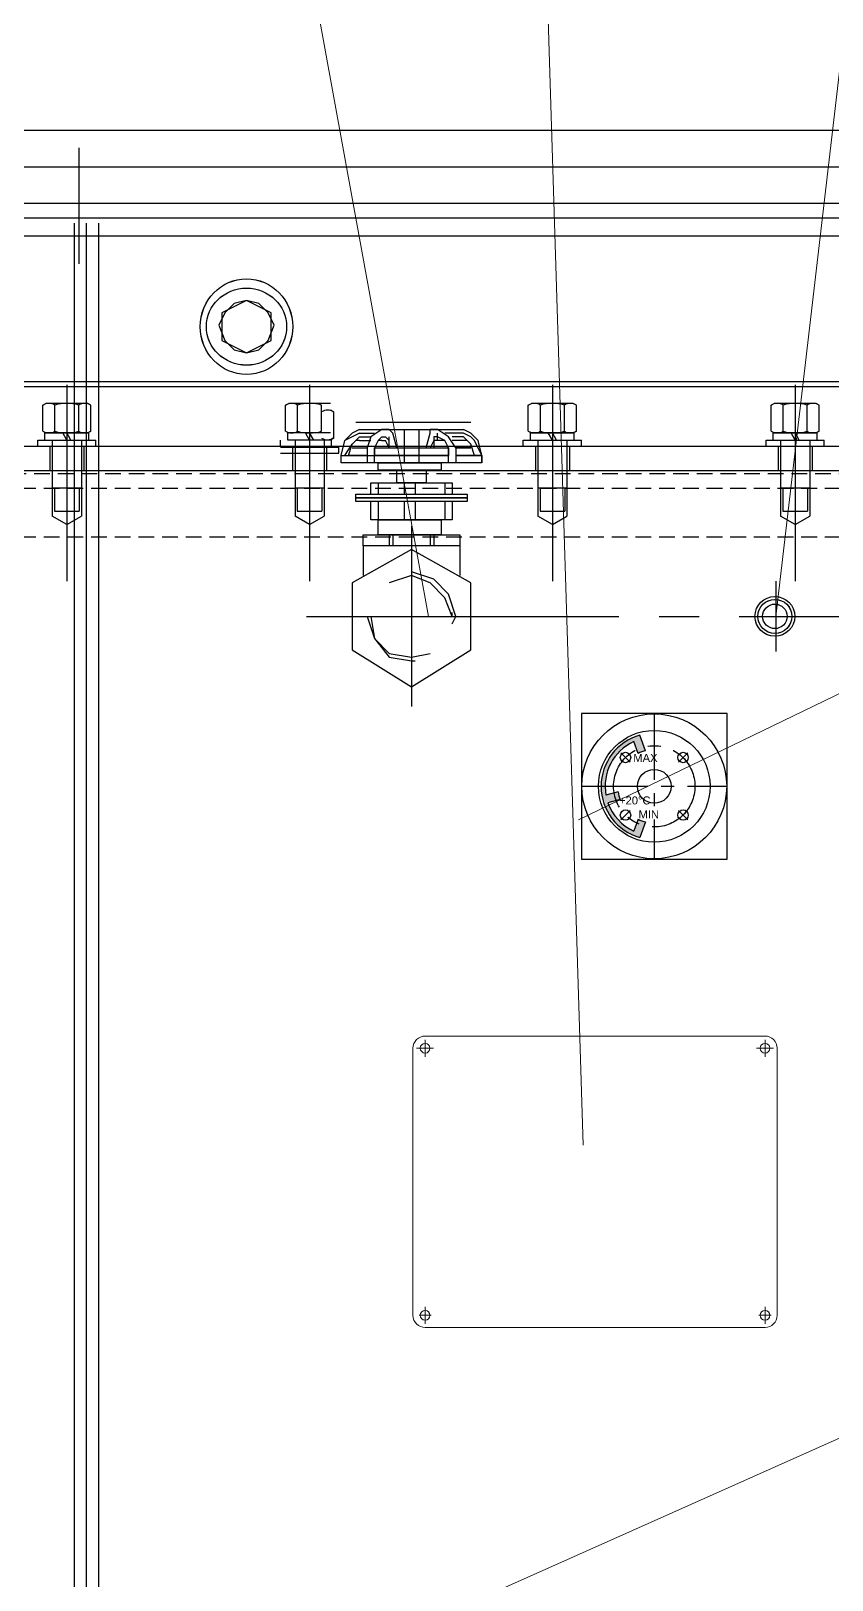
# Model space of a CAD drawing. Header units: millimetres. Extents: x 139713 to 150984, y -162976 to -156169.
# Drawn here: x 141975 to 142305, y -157937 to -157299 of the extents above; entities that cross this region are included whole.
import ezdxf

# ---------------------------------------------------------------- set-up
doc = ezdxf.new("R2010")
doc.units = ezdxf.units.MM
doc.header["$LTSCALE"] = 13
for name, pattern in [('CENTER', [50.8, 31.75, -6.35, 6.35, -6.35]), ('CENTER2', [1.125, 0.75, -0.125, 0.125, -0.125]), ('CENTERX2', [101.6, 63.5, -12.7, 12.7, -12.7]), ('DASHED', [0.75, 0.5, -0.25]), ('HIDDEN', [9.525, 6.35, -3.175])]:
    doc.linetypes.add(name, pattern=pattern)
doc.layers.get('0').update_dxf_attribs({"color": 1, "linetype": 'CENTER'})
for name, color, linetype in [('1', 4, 'Continuous'), ('2', 3, 'Continuous'), ('2细线层', 4, 'Continuous'), ('3中心线层', 1, 'CENTER'), ('4', 2, 'HIDDEN'), ('4虚线层', 6, 'DASHED'), ('粗实线', 4, 'Continuous')]:
    doc.layers.add(name, color=color, linetype=linetype)
doc.layers.add('标注、文本', color=3, linetype='Continuous', lineweight=25)
doc.layers.add('铁心', color=3, linetype='Continuous', lineweight=0)
doc.styles.add('Note Text (ANSI)', font='arial.ttf')

# ---------------------------------------------------------------- blocks, each defined once
blk = doc.blocks.new('A$C27D37FBA')
at = {"layer": '1', "color": 1, "linetype": 'CENTERX2', "lineweight": -3, "ltscale": 0.1}
for p, q in [((43.28, 74.34), (43.28, 0)), ((0, 37.17), (86.57, 37.17))]:
    blk.add_line(p, q, dxfattribs=at)
at = {"layer": '粗实线', "lineweight": 30}
for points in [[(21.92, 114.15), (18.86, 112.62), (15.81, 109.57)], [(21.92, 112.62), (18.86, 111.1), (15.81, 109.57)], [(21.92, 111.1), (20.39, 109.57), (18.86, 108.04)], [(21.92, 109.57), (20.39, 109.57), (18.86, 108.04)], [(34.13, 114.15), (31.07, 114.15), (26.5, 111.1), (24.97, 106.52)], [(31.07, 111.1), (29.55, 109.57), (28.02, 106.52)], [(31.07, 109.57), (29.55, 109.57), (28.02, 106.52)], [(34.13, 106.52), (34.13, 109.57), (32.6, 111.1)], [(34.13, 106.52), (32.6, 109.57)], [(37.18, 106.52), (35.65, 112.62), (34.13, 114.15)], [(34.13, 109.57), (34.13, 111.1)], [(49.39, 106.52), (50.92, 112.62), (50.92, 114.15)], [(53.97, 111.1), (52.44, 111.1), (52.44, 109.57), (52.44, 106.52)], [(53.97, 109.57), (52.44, 109.57)], [(61.6, 106.52), (58.55, 111.1), (53.97, 114.15)], [(58.55, 106.52), (57.02, 109.57), (53.97, 111.1)], [(58.55, 106.52), (57.02, 109.57), (53.97, 109.57)], [(70.76, 109.57), (67.71, 112.62), (64.65, 114.15)], [(69.23, 109.57), (67.71, 111.1), (64.65, 112.62)], [(67.71, 108.04), (66.18, 109.57), (64.65, 111.1)], [(67.71, 108.04), (66.18, 109.57), (64.65, 109.57)], [(72.28, 103.46), (72.28, 100.41), (14.28, 100.41), (14.28, 103.46)], [(61.6, 103.46), (72.28, 103.46), (72.28, 100.41), (14.28, 100.41), (14.28, 103.46), (24.97, 103.46)], [(28.02, 100.41), (28.02, 106.52), (28.02, 103.46)], [(28.02, 103.46), (58.55, 103.46)], [(58.55, 100.41), (58.55, 106.52), (58.55, 103.46)], [(26.5, 87.54), (26.5, 92.12), (60.07, 92.12), (60.07, 87.54)], [(60.07, 84.49), (60.07, 76.85), (26.5, 76.85), (26.5, 84.49)], [(60.07, 37.17), (57.02, 44.8), (50.92, 50.91), (43.28, 53.96), (34.13, 50.91)], [(60.07, 34.12), (61.6, 37.17), (58.55, 46.33), (52.44, 52.43), (43.28, 55.49)], [(60.07, 37.17), (60.07, 38.7)], [(24.97, 37.17), (28.02, 28.01), (34.13, 20.38), (43.28, 18.85), (44.81, 18.85)], [(26.5, 37.17), (28.02, 28.01), (34.13, 21.91), (43.28, 20.38), (50.92, 21.91)]]:
    blk.add_lwpolyline(points, dxfattribs=at)
for points in [[(55.5, 100.41), (55.5, 97.36), (29.55, 97.36), (29.55, 100.41)], [(49.39, 97.36), (49.39, 92.12), (37.18, 92.12), (37.18, 97.36)], [(66.18, 87.54), (66.18, 86.01), (20.39, 86.01), (20.39, 87.54)], [(66.18, 86.01), (66.18, 84.49), (20.39, 84.49), (20.39, 86.01)], [(55.5, 76.85), (55.5, 70.75), (29.55, 70.75), (29.55, 76.85)], [(63.13, 70.75), (63.13, 66.17), (23.44, 66.17), (23.44, 70.75)], [(18.86, 50.91), (18.86, 23.43), (43.28, 8.17), (67.71, 23.43), (67.71, 50.91), (43.28, 64.64)]]:
    blk.add_lwpolyline(points, close=True, dxfattribs=at)
for points in [[(20.39, 117.2), (20.39, 117.2), (67.71, 117.2), (67.71, 117.2)], [(14.28, 103.46), (14.28, 103.46), (15.81, 109.57), (15.81, 109.57)], [(14.28, 103.46), (14.28, 103.46), (15.81, 109.57), (15.81, 109.57)], [(21.92, 114.15), (21.92, 114.15), (64.65, 114.15), (64.65, 114.15)], [(21.92, 112.62), (21.92, 112.62), (28.02, 112.62), (28.02, 112.62)], [(21.92, 111.1), (21.92, 111.1), (26.5, 111.1), (26.5, 111.1)], [(21.92, 109.57), (21.92, 109.57), (26.5, 109.57), (26.5, 109.57)], [(31.07, 111.1), (31.07, 111.1), (32.6, 111.1), (32.6, 111.1)], [(31.07, 109.57), (31.07, 109.57), (32.6, 109.57), (32.6, 109.57)], [(40.23, 114.15), (40.23, 114.15), (40.23, 100.41), (40.23, 100.41)], [(46.34, 114.15), (46.34, 114.15), (46.34, 100.41), (46.34, 100.41)], [(53.97, 114.15), (53.97, 114.15), (50.92, 114.15), (50.92, 114.15)], [(50.92, 112.62), (50.92, 112.62), (50.92, 114.15), (50.92, 114.15)], [(52.44, 109.57), (52.44, 109.57), (50.92, 106.52), (50.92, 106.52)], [(53.97, 111.1), (53.97, 111.1), (53.97, 112.62), (53.97, 112.62)], [(53.97, 109.57), (53.97, 109.57), (53.97, 111.1), (53.97, 111.1)], [(64.65, 112.62), (64.65, 112.62), (57.02, 112.62), (57.02, 112.62)], [(64.65, 111.1), (64.65, 111.1), (60.07, 111.1), (60.07, 111.1)], [(64.65, 109.57), (64.65, 109.57), (60.07, 109.57), (60.07, 109.57)], [(72.28, 103.46), (72.28, 103.46), (69.23, 109.57), (69.23, 109.57)], [(72.28, 103.46), (72.28, 103.46), (70.76, 109.57), (70.76, 109.57)], [(15.81, 103.46), (15.81, 103.46), (18.86, 108.04), (18.86, 108.04)], [(17.34, 103.46), (17.34, 103.46), (18.86, 108.04), (18.86, 108.04)], [(24.97, 103.46), (24.97, 103.46), (17.34, 103.46), (17.34, 103.46)], [(18.86, 106.52), (18.86, 106.52), (24.97, 106.52), (24.97, 106.52)], [(24.97, 106.52), (24.97, 106.52), (24.97, 100.41), (24.97, 100.41)], [(24.97, 103.46), (24.97, 103.46), (28.02, 103.46), (28.02, 103.46)], [(28.02, 106.52), (28.02, 106.52), (58.55, 106.52), (58.55, 106.52)], [(58.55, 103.46), (58.55, 103.46), (28.02, 103.46), (28.02, 103.46)], [(61.6, 106.52), (61.6, 106.52), (67.71, 106.52), (67.71, 106.52)], [(67.71, 106.52), (67.71, 106.52), (61.6, 106.52), (61.6, 106.52)], [(61.6, 106.52), (61.6, 106.52), (61.6, 100.41), (61.6, 100.41)], [(72.28, 103.46), (72.28, 103.46), (61.6, 103.46), (61.6, 103.46)], [(61.6, 103.46), (61.6, 103.46), (69.23, 103.46), (69.23, 103.46)], [(69.23, 103.46), (69.23, 103.46), (67.71, 108.04), (67.71, 108.04)], [(69.23, 103.46), (69.23, 103.46), (67.71, 108.04), (67.71, 108.04)], [(72.28, 100.41), (72.28, 100.41), (72.28, 103.46), (72.28, 103.46)], [(29.55, 92.12), (29.55, 92.12), (29.55, 87.54), (29.55, 87.54)], [(40.23, 92.12), (40.23, 92.12), (40.23, 87.54), (40.23, 87.54)], [(44.81, 92.12), (44.81, 92.12), (44.81, 87.54), (44.81, 87.54)], [(57.02, 92.12), (57.02, 92.12), (57.02, 87.54), (57.02, 87.54)], [(29.55, 84.49), (29.55, 84.49), (29.55, 76.85), (29.55, 76.85)], [(40.23, 84.49), (40.23, 84.49), (40.23, 76.85), (40.23, 76.85)], [(44.81, 84.49), (44.81, 84.49), (44.81, 76.85), (44.81, 76.85)], [(57.02, 84.49), (57.02, 84.49), (57.02, 76.85), (57.02, 76.85)], [(34.13, 70.75), (34.13, 70.75), (34.13, 66.17), (34.13, 66.17)], [(35.65, 70.75), (35.65, 70.75), (35.65, 66.17), (35.65, 66.17)], [(50.92, 70.75), (50.92, 70.75), (50.92, 66.17), (50.92, 66.17)], [(52.44, 70.75), (52.44, 70.75), (52.44, 66.17), (52.44, 66.17)], [(23.44, 66.17), (23.44, 66.17), (23.44, 53.96), (23.44, 53.96)], [(63.13, 66.17), (63.13, 66.17), (63.13, 53.96), (63.13, 53.96)]]:
    blk.add_open_spline(points, degree=3, dxfattribs=at)
blk = doc.blocks.new('fgffg')
blk.add_hatch(color=256).paths.add_polyline_path([(26283.3, -83546.9, -0.054749), (26292.7, -83543.5), (26285.6, -83524, 0.757864), (26285.6, -83652), (26292.7, -83632.5, -0.054749), (26283.3, -83629), (26277.9, -83643.8, -0.201943), (26245.7, -83608.7), (26260.9, -83604.6, -0.054749), (26258.3, -83594.9), (26243.1, -83599, -0.342707), (26277.9, -83532.1)])
for p, q in [((26292.7, -83543.5), (26285.6, -83524)), ((26283.3, -83546.9), (26277.9, -83532.1)), ((26258.3, -83594.9), (26243.1, -83599)), ((26260.9, -83604.6), (26245.7, -83608.7)), ((26283.3, -83629), (26277.9, -83643.8)), ((26292.7, -83632.5), (26285.6, -83652))]:
    blk.add_line(p, q)
for radius, start, end in [(66.5, 105.6856, 254.3144), (61.5, 114.6661, 190.3339), (45.8, 103.7325, 116.2675), (45.8, 188.7325, 201.2675), (61.5, 199.6661, 245.3339), (45.8, 243.7325, 256.2675)]:
    blk.add_arc((26303.6, -83588), radius, start, end)
blk = doc.blocks.new('A$C6F763E90')
at = {"layer": '1', "color": 1, "linetype": 'CENTERX2', "lineweight": -3, "ltscale": 0.1}
for p, q in [((90.5, 181.1), (90.5, 0)), ((48.8, 132.3), (60.4, 120.7)), ((132.3, 132.3), (120.7, 120.7)), ((0, 90.5), (181.1, 90.5)), ((48.8, 48.8), (60.4, 60.4)), ((132.3, 48.8), (120.7, 60.4))]:
    blk.add_line(p, q, dxfattribs=at)
blk.add_circle((90.5, 90.5), 50.8, dxfattribs=at)
at = {"layer": '2细线层'}
for centre, radius in [((90.5, 90.5), 90.5), ((90.5, 90.5), 69.8), ((54.6, 126.5), 6.5), ((126.5, 126.5), 6.5), ((90.5, 90.5), 21.1), ((54.6, 54.6), 6.5), ((126.5, 54.6), 6.5)]:
    blk.add_circle(centre, radius, dxfattribs=at)
blk.add_blockref('fgffg', (-26213, 83678.5), dxfattribs=at)
at = {"layer": '2细线层', "style": 'Note Text (ANSI)'}
for s, p in [('MAX', (64.3, 121)), ('+20%%DC', (46.5, 67.9)), ('MIN', (70.9, 50.4))]:
    blk.add_text(s, height=10, dxfattribs=at).set_placement(p)
blk = doc.blocks.new('A$C3970166B')
at = {"layer": '标注、文本', "color": 4, "lineweight": 30}
for points in [[(20.32, 13.55), (18.63, 16.93), (16.09, 19.47), (12.7, 20.32), (9.31, 19.47), (6.77, 16.93), (5.08, 13.55), (6.77, 9.31), (9.31, 6.77), (12.7, 5.93), (16.09, 6.77), (18.63, 9.31)], [(19.47, 16.93), (12.7, 20.32), (5.93, 16.93), (5.93, 9.31), (12.7, 5.93), (19.47, 9.31)]]:
    blk.add_lwpolyline(points, close=True, dxfattribs=at)
for major_axis, ratio in [((0, 13.12), 0.967742), ((-11.01, 0), 0.961538)]:
    blk.add_ellipse((12.7, 13.12), major_axis=major_axis, ratio=ratio, start_param=0, end_param=6.283185, dxfattribs=at)

msp = doc.modelspace()

# ---------------------------------------------------------------- linework, layer by layer
at = {"layer": '1'}
for p, q in [((141980.013, -157452.734), (141981.343, -157451.966)), ((141980.013, -157463.398), (141980.013, -157452.734)), ((141998.533, -157451.966), (141981.343, -157451.966)), ((141984.975, -157463.398), (141984.975, -157452.734)), ((141994.9, -157463.398), (141994.9, -157452.734)), ((141999.863, -157452.734), (141998.533, -157451.966)), ((141999.863, -157463.398), (141999.863, -157452.734)), ((142080.013, -157452.734), (142081.343, -157451.966)), ((142080.013, -157463.398), (142080.013, -157452.734)), ((142098.533, -157451.966), (142081.343, -157451.966)), ((142084.975, -157463.398), (142084.975, -157452.734)), ((142094.9, -157463.398), (142094.9, -157452.734)), ((142099.863, -157455.534), (142098.533, -157454.766)), ((142180.013, -157452.734), (142181.343, -157451.966)), ((142180.013, -157463.398), (142180.013, -157452.734)), ((142198.533, -157451.966), (142181.343, -157451.966)), ((142184.975, -157463.398), (142184.975, -157452.734)), ((142194.9, -157463.398), (142194.9, -157452.734)), ((142199.863, -157452.734), (142198.533, -157451.966)), ((142199.863, -157463.398), (142199.863, -157452.734)), ((142280.013, -157452.734), (142281.343, -157451.966)), ((142280.013, -157463.398), (142280.013, -157452.734)), ((142298.533, -157451.966), (142281.343, -157451.966)), ((142284.975, -157463.398), (142284.975, -157452.734)), ((142294.9, -157463.398), (142294.9, -157452.734)), ((142299.863, -157452.734), (142298.533, -157451.966)), ((142299.863, -157463.398), (142299.863, -157452.734)), ((142099.863, -157466.198), (142099.863, -157455.534)), ((141977.938, -157469.666), (141977.938, -157467.166)), ((141977.938, -157467.166), (142001.938, -157467.166)), ((141980.013, -157463.398), (141981.343, -157464.166)), ((141980.938, -157467.166), (141980.938, -157464.166)), ((141980.938, -157464.166), (141998.938, -157464.166)), ((141980.938, -157467.166), (141998.938, -157467.166)), ((141998.533, -157464.166), (141981.343, -157464.166)), ((141983.938, -157467.384), (141983.938, -157492.884)), ((141989.938, -157467.166), (141988.238, -157464.166)), ((141991.638, -157467.166), (141989.938, -157464.166)), ((141995.938, -157467.384), (141995.938, -157492.884)), ((141999.863, -157463.398), (141998.533, -157464.166)), ((141998.938, -157467.166), (141998.938, -157464.166)), ((142001.938, -157469.666), (142001.938, -157467.166)), ((142077.938, -157469.666), (142077.938, -157467.166)), ((142080.013, -157463.398), (142081.343, -157464.166)), ((142080.938, -157467.166), (142080.938, -157464.166)), ((142080.938, -157466.966), (142098.938, -157466.966)), ((142098.533, -157464.166), (142081.343, -157464.166)), ((142083.938, -157467.384), (142083.938, -157492.884)), ((142089.938, -157467.166), (142088.238, -157464.166)), ((142091.638, -157467.166), (142089.938, -157464.166)), ((142095.938, -157467.384), (142095.938, -157492.884)), ((142099.863, -157466.198), (142098.533, -157466.966)), ((142098.938, -157469.966), (142098.938, -157466.966)), ((142177.938, -157469.666), (142177.938, -157467.166)), ((142177.938, -157467.166), (142201.938, -157467.166)), ((142180.013, -157463.398), (142181.343, -157464.166)), ((142180.938, -157467.166), (142180.938, -157464.166)), ((142180.938, -157464.166), (142198.938, -157464.166)), ((142180.938, -157467.166), (142198.938, -157467.166)), ((142198.533, -157464.166), (142181.343, -157464.166)), ((142183.938, -157467.384), (142183.938, -157492.884)), ((142189.938, -157467.166), (142188.238, -157464.166)), ((142191.638, -157467.166), (142189.938, -157464.166)), ((142195.938, -157467.384), (142195.938, -157492.884)), ((142199.863, -157463.398), (142198.533, -157464.166)), ((142198.938, -157467.166), (142198.938, -157464.166)), ((142201.938, -157469.666), (142201.938, -157467.166)), ((142277.938, -157469.666), (142277.938, -157467.166)), ((142277.938, -157467.166), (142301.938, -157467.166)), ((142280.013, -157463.398), (142281.343, -157464.166)), ((142280.938, -157467.166), (142280.938, -157464.166)), ((142280.938, -157464.166), (142298.938, -157464.166)), ((142280.938, -157467.166), (142298.938, -157467.166)), ((142298.533, -157464.166), (142281.343, -157464.166)), ((142283.938, -157467.384), (142283.938, -157492.884)), ((142289.938, -157467.166), (142288.238, -157464.166)), ((142291.638, -157467.166), (142289.938, -157464.166)), ((142295.938, -157467.384), (142295.938, -157492.884)), ((142299.863, -157463.398), (142298.533, -157464.166)), ((142298.938, -157467.166), (142298.938, -157464.166)), ((142301.938, -157469.666), (142301.938, -157467.166)), ((141977.938, -157469.666), (142001.938, -157469.666)), ((142077.938, -157469.966), (142101.938, -157469.966)), ((142077.938, -157472.466), (142101.938, -157472.466)), ((142080.938, -157469.966), (142098.938, -157469.966)), ((142101.938, -157472.466), (142101.938, -157469.966)), ((142177.938, -157469.666), (142201.938, -157469.666)), ((142277.938, -157469.666), (142301.938, -157469.666)), ((141995.938, -157486.884), (141983.938, -157486.884)), ((142095.938, -157486.884), (142083.938, -157486.884)), ((142195.938, -157486.884), (142183.938, -157486.884)), ((142295.938, -157486.884), (142283.938, -157486.884)), ((141983.938, -157492.884), (141983.938, -157498.42)), ((141995.938, -157492.884), (141995.938, -157498.42)), ((142083.938, -157492.884), (142083.938, -157498.42)), ((142095.938, -157492.884), (142095.938, -157498.42)), ((142183.938, -157492.884), (142183.938, -157498.42)), ((142195.938, -157492.884), (142195.938, -157498.42)), ((142283.938, -157492.884), (142283.938, -157498.42)), ((142295.938, -157492.884), (142295.938, -157498.42))]:
    msp.add_line(p, q, dxfattribs=at)
at = {"layer": '1', "color": 1, "linetype": 'CENTERX2', "lineweight": -3, "ltscale": 0.1}
for p, q in [((142281.908, -157525.214), (142281.908, -157554.154)), ((142134.792, -157539.684), (142440.201, -157539.684))]:
    msp.add_line(p, q, dxfattribs=at)
at = {"layer": '1'}
for centre, radius, start, end in [((141982.548, -157456.535), 4.569, 57.914436, 123.704561), ((141989.938, -157469.966), 18, 73.996597, 106.003403), ((141997.327, -157456.535), 4.569, 56.295439, 122.085564), ((142082.548, -157456.535), 4.569, 57.914436, 123.704561), ((142089.938, -157469.966), 18, 73.996597, 106.003403), ((142097.327, -157459.335), 4.569, 56.295439, 122.085564), ((142182.548, -157456.535), 4.569, 57.914436, 123.704561), ((142189.938, -157469.966), 18, 73.996597, 106.003403), ((142197.327, -157456.535), 4.569, 56.295439, 122.085564), ((142282.548, -157456.535), 4.569, 57.914436, 123.704561), ((142289.938, -157469.966), 18, 73.996597, 106.003403), ((142297.327, -157456.535), 4.569, 56.295439, 122.085564), ((141982.548, -157459.597), 4.569, 236.295439, 302.558752), ((141989.938, -157446.166), 18, 253.996597, 286.003403), ((141997.327, -157459.597), 4.569, 237.914436, 303.704561), ((142082.548, -157459.597), 4.569, 236.295439, 302.558752), ((142089.938, -157446.166), 18, 253.996597, 286.003403), ((142097.327, -157462.397), 4.569, 237.914436, 303.704561), ((142182.548, -157459.597), 4.569, 236.295439, 302.558752), ((142189.938, -157446.166), 18, 253.996597, 286.003403), ((142197.327, -157459.597), 4.569, 237.914436, 303.704561), ((142282.548, -157459.597), 4.569, 236.295439, 302.558752), ((142289.938, -157446.166), 18, 253.996597, 286.003403), ((142297.327, -157459.597), 4.569, 237.914436, 303.704561)]:
    msp.add_arc(centre, radius, start, end, dxfattribs=at)
at = {"layer": '2'}
for p, q in [((141984.838, -157486.884), (141984.838, -157496.42)), ((141995.038, -157486.884), (141995.038, -157496.42)), ((142084.838, -157486.884), (142084.838, -157496.42)), ((142095.038, -157486.884), (142095.038, -157496.42)), ((142184.838, -157486.884), (142184.838, -157496.42)), ((142195.038, -157486.884), (142195.038, -157496.42)), ((142284.838, -157486.884), (142284.838, -157496.42)), ((142295.038, -157486.884), (142295.038, -157496.42))]:
    msp.add_line(p, q, dxfattribs=at)
at = {"layer": '3中心线层', "linetype": 'CENTER2', "lineweight": -3, "ltscale": 10}
msp.add_line((141994.938, -157346.753), (141994.938, -157394.548), dxfattribs=at)
at = {"layer": '4'}
for p, q in [((141989.938, -157444.384), (141989.938, -157525.184)), ((142089.938, -157444.384), (142089.938, -157525.184)), ((142189.938, -157444.384), (142189.938, -157525.184)), ((142289.938, -157444.384), (142289.938, -157525.184))]:
    msp.add_line(p, q, dxfattribs=at)
at = {"layer": '4虚线层'}
for p, q in [((141215.938, -157480.884), (142433.938, -157480.884)), ((141219.938, -157486.884), (142429.938, -157486.884)), ((141219.938, -157506.884), (142429.938, -157506.884))]:
    msp.add_line(p, q, dxfattribs=at)
at = {"layer": '标注、文本'}
for p, q in [((142478.938, -157383.16), (141170.938, -157383.16)), ((142488.938, -157443.16), (141160.938, -157443.16)), ((142488.938, -157445.16), (141160.938, -157445.16)), ((141190.938, -157469.666), (142482.938, -157469.666)), ((141982.938, -157469.666), (141982.938, -157479.666)), ((141996.938, -157469.666), (141996.938, -157479.666)), ((142082.938, -157469.666), (142082.938, -157479.666)), ((142096.938, -157469.666), (142096.938, -157479.666)), ((142182.938, -157469.666), (142182.938, -157479.666)), ((142196.938, -157469.666), (142196.938, -157479.666)), ((142282.938, -157469.666), (142282.938, -157479.666)), ((142296.938, -157469.666), (142296.938, -157479.666)), ((141166.938, -157479.666), (142482.938, -157479.666)), ((141989.938, -157501.884), (141983.938, -157498.42)), ((141989.938, -157501.884), (141983.938, -157498.42)), ((141989.938, -157501.884), (141983.938, -157498.42)), ((141989.938, -157501.884), (141983.938, -157498.42)), ((141989.938, -157501.884), (141983.938, -157498.42)), ((141989.938, -157501.884), (141983.938, -157498.42)), ((141989.938, -157501.884), (141983.938, -157498.42)), ((141989.938, -157501.884), (141983.938, -157498.42)), ((141984.838, -157496.42), (141995.038, -157496.42)), ((141989.938, -157501.884), (141995.938, -157498.42)), ((141989.938, -157501.884), (141995.938, -157498.42)), ((141989.938, -157501.884), (141995.938, -157498.42)), ((141989.938, -157501.884), (141995.938, -157498.42)), ((141989.938, -157501.884), (141995.938, -157498.42)), ((141989.938, -157501.884), (141995.938, -157498.42)), ((141989.938, -157501.884), (141995.938, -157498.42)), ((141989.938, -157501.884), (141995.938, -157498.42)), ((142089.938, -157501.884), (142083.938, -157498.42)), ((142089.938, -157501.884), (142083.938, -157498.42)), ((142089.938, -157501.884), (142083.938, -157498.42)), ((142089.938, -157501.884), (142083.938, -157498.42)), ((142089.938, -157501.884), (142083.938, -157498.42)), ((142089.938, -157501.884), (142083.938, -157498.42)), ((142089.938, -157501.884), (142083.938, -157498.42)), ((142089.938, -157501.884), (142083.938, -157498.42)), ((142084.838, -157496.42), (142095.038, -157496.42)), ((142089.938, -157501.884), (142095.938, -157498.42)), ((142089.938, -157501.884), (142095.938, -157498.42)), ((142089.938, -157501.884), (142095.938, -157498.42)), ((142089.938, -157501.884), (142095.938, -157498.42)), ((142089.938, -157501.884), (142095.938, -157498.42)), ((142089.938, -157501.884), (142095.938, -157498.42)), ((142089.938, -157501.884), (142095.938, -157498.42)), ((142089.938, -157501.884), (142095.938, -157498.42)), ((142189.938, -157501.884), (142183.938, -157498.42)), ((142189.938, -157501.884), (142183.938, -157498.42)), ((142189.938, -157501.884), (142183.938, -157498.42)), ((142189.938, -157501.884), (142183.938, -157498.42)), ((142189.938, -157501.884), (142183.938, -157498.42)), ((142189.938, -157501.884), (142183.938, -157498.42)), ((142189.938, -157501.884), (142183.938, -157498.42)), ((142189.938, -157501.884), (142183.938, -157498.42)), ((142184.838, -157496.42), (142195.038, -157496.42)), ((142189.938, -157501.884), (142195.938, -157498.42)), ((142189.938, -157501.884), (142195.938, -157498.42)), ((142189.938, -157501.884), (142195.938, -157498.42)), ((142189.938, -157501.884), (142195.938, -157498.42)), ((142189.938, -157501.884), (142195.938, -157498.42)), ((142189.938, -157501.884), (142195.938, -157498.42)), ((142189.938, -157501.884), (142195.938, -157498.42)), ((142189.938, -157501.884), (142195.938, -157498.42)), ((142289.938, -157501.884), (142283.938, -157498.42)), ((142289.938, -157501.884), (142283.938, -157498.42)), ((142289.938, -157501.884), (142283.938, -157498.42)), ((142289.938, -157501.884), (142283.938, -157498.42)), ((142289.938, -157501.884), (142283.938, -157498.42)), ((142289.938, -157501.884), (142283.938, -157498.42)), ((142289.938, -157501.884), (142283.938, -157498.42)), ((142289.938, -157501.884), (142283.938, -157498.42)), ((142284.838, -157496.42), (142295.038, -157496.42)), ((142289.938, -157501.884), (142295.938, -157498.42)), ((142289.938, -157501.884), (142295.938, -157498.42)), ((142289.938, -157501.884), (142295.938, -157498.42)), ((142289.938, -157501.884), (142295.938, -157498.42)), ((142289.938, -157501.884), (142295.938, -157498.42)), ((142289.938, -157501.884), (142295.938, -157498.42)), ((142289.938, -157501.884), (142295.938, -157498.42)), ((142289.938, -157501.884), (142295.938, -157498.42)), ((141989.938, -157501.884), (141989.938, -157501.884)), ((142089.938, -157501.884), (142089.938, -157501.884)), ((142189.938, -157501.884), (142189.938, -157501.884)), ((142289.938, -157501.884), (142289.938, -157501.884)), ((142201.908, -157579.671), (142201.908, -157639.671)), ((142261.908, -157579.671), (142201.908, -157579.671)), ((142261.908, -157639.671), (142261.908, -157579.671)), ((142201.908, -157639.671), (142261.908, -157639.671))]:
    msp.add_line(p, q, dxfattribs=at)
at = {"layer": '标注、文本', "lineweight": 13}
for p, q in [((142137.516, -157712.533), (142277.516, -157712.533)), ((142137.516, -157721.033), (142137.516, -157714.033)), ((142277.516, -157714.033), (142277.516, -157721.033)), ((142132.516, -157827.533), (142132.516, -157717.533)), ((142134.016, -157717.533), (142141.016, -157717.533)), ((142274.016, -157717.533), (142281.016, -157717.533)), ((142282.516, -157717.533), (142282.516, -157827.533)), ((142137.516, -157831.033), (142137.516, -157824.033)), ((142277.516, -157824.033), (142277.516, -157831.033)), ((142140.016, -157827.533), (142135.016, -157827.533)), ((142280.016, -157827.533), (142275.016, -157827.533)), ((142277.516, -157832.533), (142137.516, -157832.533))]:
    msp.add_line(p, q, dxfattribs=at)
at = {"layer": '标注、文本', "color": 4, "lineweight": 30}
for points in [[(142075.371, -157419.743), (142072.831, -157414.663), (142069.021, -157410.853), (142063.941, -157409.584), (142058.861, -157410.853), (142055.051, -157414.663), (142052.511, -157419.743), (142055.051, -157426.093), (142058.861, -157429.903), (142063.941, -157431.173), (142069.021, -157429.903), (142072.831, -157426.093)], [(142074.101, -157414.663), (142063.941, -157409.584), (142053.781, -157414.663), (142053.781, -157426.093), (142063.941, -157431.173), (142074.101, -157426.093)]]:
    msp.add_lwpolyline(points, close=True, dxfattribs=at)
at = {"layer": '标注、文本'}
for radius in [8.198, 5.053]:
    msp.add_circle((142281.573, -157539.684), radius, dxfattribs=at)
at = {"layer": '标注、文本', "lineweight": 13}
for centre in [(142137.516, -157717.533), (142277.516, -157717.533), (142137.516, -157827.533), (142277.516, -157827.533)]:
    msp.add_circle(centre, 2, dxfattribs=at)
for centre, start, end in [((142137.516, -157717.533), 90, 180), ((142277.516, -157717.533), 0, 90), ((142137.516, -157827.533), 180, 270), ((142277.516, -157827.533), 270, 0)]:
    msp.add_arc(centre, 5, start, end, dxfattribs=at)
at = {"layer": '标注、文本', "color": 4, "lineweight": 30}
for major_axis, ratio in [((0, 19.685), 0.967742), ((-16.51, 0), 0.961538)]:
    msp.add_ellipse((142063.941, -157420.378), major_axis=major_axis, ratio=ratio, start_param=0, end_param=6.283185, dxfattribs=at)
at = {"layer": '粗实线', "lineweight": 30}
for p, q in [((142599.938, -157339.666), (141079.938, -157339.666)), ((142599.938, -157354.666), (141079.938, -157354.666)), ((142599.938, -157369.666), (141079.938, -157369.666)), ((142599.938, -157375.666), (141079.938, -157375.666)), ((141992.954, -157377.822), (141992.954, -158983.79)), ((141997.954, -157377.822), (141997.954, -158983.79)), ((142002.954, -157377.822), (142002.954, -158983.79))]:
    msp.add_line(p, q, dxfattribs=at)
for centre in [(142281.573, -157539.684), (142281.618, -157539.684)]:
    msp.add_circle(centre, 7, dxfattribs=at)
at = {"layer": '铁心'}
for points in [[(142138.951, -157539.684), (142021.89, -156898.407), (142021.89, -156898.407)], [(142281.908, -157539.684), (142356.834, -156898.923), (142356.834, -156898.923)], [(142202.669, -157757.505), (142175.97, -156900.464), (142175.97, -156900.464)], [(142200.664, -157623.426), (143073.774, -157201.059), (143073.774, -157201.059)], [(142060.75, -157988.519), (143081.043, -157533.251), (143081.043, -157533.251)]]:
    msp.add_lwpolyline(points, dxfattribs=at)

# ---------------------------------------------------------------- block references
at = {"layer": '1', "color": 1, "linetype": 'CENTERX2', "lineweight": -3, "ltscale": 0.1}
msp.add_blockref('A$C27D37FBA', (142088.624, -157576.853), dxfattribs=at)
at = {"layer": '标注、文本'}
for name, p, xscale, yscale, zscale in [('A$C3970166B', (142044.891, -157440.063), 1.5, 1.5, 1.5), ('A$C6F763E90', (142202.061, -157639.518), 0.3296176697967894, 0.3296176697967894, 0.3296176697967894)]:
    msp.add_blockref(name, p, dxfattribs=dict(at, xscale=xscale, yscale=yscale, zscale=zscale))

doc.saveas('drawing.dxf')
